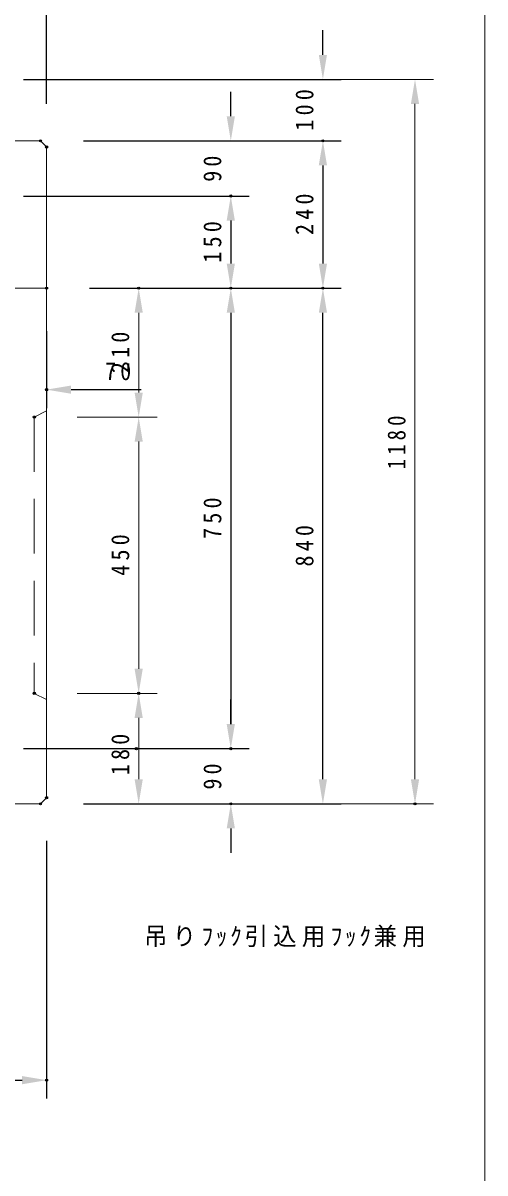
# Model space of a CAD drawing. Units: millimetres, scale not verified. Extents: x -4060 to 4060, y -2828 to 2828.
# Drawn here: x 3308 to 4060, y 0 to 1873 of the extents above; entities that cross this region are included whole.
import ezdxf

# ---------------------------------------------------------------- set-up
doc = ezdxf.new("R2010")
doc.units = ezdxf.units.MM
doc.header["$LTSCALE"] = 7
doc.header["$PDMODE"] = 32
doc.header["$PDSIZE"] = 3.5
doc.linetypes.add('USER1', pattern=[19.05, 12.7, -6.35])
doc.layers.add('0-2_DIM', color=7, linetype='Continuous')
doc.layers.add('0-8_Defpoints', color=7, linetype='Continuous')
for name, color, linetype, lineweight in [('0-5_TXT', 7, 'Continuous', 18), ('0-7_LAYER', 7, 'Continuous', 18), ('0-A_NO', 7, 'Continuous', 18), ('0-B_NO2', 7, 'USER1', 18)]:
    doc.layers.add(name, color=color, linetype=linetype, lineweight=lineweight)
doc.styles.add('ＭＳ ゴシック', font='')
doc.styles.get('ＭＳ ゴシック').set_extended_font_data('MS Gothic')

# ---------------------------------------------------------------- blocks, each defined once
blk = doc.blocks.new('D39')
at = {"layer": '0-2_DIM'}
for p, q in [((7365.994, 4228.714), (7365.994, 4103.438)), ((7435.994, 4228.714), (7435.994, 4103.438)), ((7325.994, 4133.438), (7285.994, 4133.438)), ((7475.994, 4133.438), (7590.025, 4133.438))]:
    blk.add_line(p, q, dxfattribs=at)
for points in [[(7325.994, 4140.105), (7325.994, 4126.771), (7365.994, 4133.438)], [(7475.994, 4140.105), (7475.994, 4126.771), (7435.994, 4133.438)]]:
    blk.add_solid(points, dxfattribs=at)
at = {"layer": '0-8_Defpoints'}
for p in [(7365.994, 4298.714), (7435.994, 4298.714), (7435.994, 4133.438)]:
    blk.add_point(p, dxfattribs=at)
at = {"layer": '0-2_DIM', "insert": (7531.31, 4148.438), "char_height": 29.33, "attachment_point": 7, "style": 'ＭＳ ゴシック'}
blk.add_mtext('\\T1.37;\\W0.9;70', dxfattribs=at)
blk = doc.blocks.new('D41')
at = {"layer": '0-2_DIM'}
for p, q in [((6380.994, 3398.714), (6380.994, 2978.714)), ((7435.994, 3398.714), (7435.994, 2978.714)), ((6420.994, 3008.714), (7395.994, 3008.714))]:
    blk.add_line(p, q, dxfattribs=at)
for points in [[(6420.994, 3015.381), (6420.994, 3002.048), (6380.994, 3008.714)], [(7395.994, 3015.381), (7395.994, 3002.048), (7435.994, 3008.714)]]:
    blk.add_solid(points, dxfattribs=at)
at = {"layer": '0-8_Defpoints'}
for p in [(6380.994, 3468.714), (7435.994, 3468.714), (7435.994, 3008.714)]:
    blk.add_point(p, dxfattribs=at)
at = {"layer": '0-2_DIM', "insert": (6863.394, 3023.714), "char_height": 29.33, "attachment_point": 7, "style": 'ＭＳ ゴシック'}
blk.add_mtext('\\T1.39;\\W0.85;1055', dxfattribs=at)
blk = doc.blocks.new('D44')
at = {"layer": '0-8_Defpoints'}
for p in [(7415.994, 3638.714), (7585.994, 3638.714), (7425.994, 3458.714)]:
    blk.add_point(p, dxfattribs=at)
at = {"layer": '0-A_NO'}
for p, q in [((7485.994, 3638.714), (7615.994, 3638.714)), ((7585.994, 3498.714), (7585.994, 3598.714)), ((7495.994, 3458.714), (7615.994, 3458.714))]:
    blk.add_line(p, q, dxfattribs=at)
for points in [[(7579.327, 3598.714), (7592.66, 3598.714), (7585.994, 3638.714)], [(7579.327, 3498.714), (7592.66, 3498.714), (7585.994, 3458.714)]]:
    blk.add_solid(points, dxfattribs=at)
at = {"layer": '0-A_NO', "insert": (7570.994, 3505.415), "char_height": 29.33, "attachment_point": 7, "rotation": 90, "style": 'ＭＳ ゴシック'}
blk.add_mtext('\\T1.38;\\W0.9;180', dxfattribs=at)
blk = doc.blocks.new('D45')
at = {"layer": '0-2_DIM'}
for p, q in [((7505.994, 4298.714), (7915.994, 4298.714)), ((7885.994, 3498.714), (7885.994, 4258.714)), ((7495.994, 3458.714), (7915.994, 3458.714))]:
    blk.add_line(p, q, dxfattribs=at)
for points in [[(7879.327, 4258.714), (7892.66, 4258.714), (7885.994, 4298.714)], [(7879.327, 3498.714), (7892.66, 3498.714), (7885.994, 3458.714)]]:
    blk.add_solid(points, dxfattribs=at)
at = {"layer": '0-8_Defpoints'}
for p in [(7435.994, 4298.714), (7885.994, 4298.714), (7425.994, 3458.714)]:
    blk.add_point(p, dxfattribs=at)
at = {"layer": '0-2_DIM', "insert": (7870.994, 3845.314), "char_height": 29.33, "attachment_point": 7, "rotation": 90, "style": 'ＭＳ ゴシック'}
blk.add_mtext('\\T1.38;\\W0.9;840', dxfattribs=at)
blk = doc.blocks.new('D46')
at = {"layer": '0-2_DIM'}
for p, q in [((7735.994, 3588.714), (7735.994, 3628.714)), ((7652.244, 3548.714), (7765.994, 3548.714)), ((7495.994, 3458.714), (7765.994, 3458.714)), ((7735.994, 3418.714), (7735.994, 3378.714))]:
    blk.add_line(p, q, dxfattribs=at)
for points in [[(7729.327, 3588.714), (7742.66, 3588.714), (7735.994, 3548.714)], [(7729.327, 3418.714), (7742.66, 3418.714), (7735.994, 3458.714)]]:
    blk.add_solid(points, dxfattribs=at)
at = {"layer": '0-8_Defpoints'}
for p in [(7582.244, 3548.714), (7425.994, 3458.714), (7735.994, 3458.714)]:
    blk.add_point(p, dxfattribs=at)
at = {"layer": '0-2_DIM', "insert": (7720.994, 3482.014), "char_height": 29.33, "attachment_point": 7, "rotation": 90, "style": 'ＭＳ ゴシック'}
blk.add_mtext('\\T1.37;\\W0.9;90', dxfattribs=at)
blk = doc.blocks.new('D47')
at = {"layer": '0-2_DIM'}
for p, q in [((7505.994, 4298.714), (7765.994, 4298.714)), ((7735.994, 4258.714), (7735.994, 3588.714)), ((7398.494, 3548.714), (7765.994, 3548.714))]:
    blk.add_line(p, q, dxfattribs=at)
for points in [[(7729.327, 4258.714), (7742.66, 4258.714), (7735.994, 4298.714)], [(7729.327, 3588.714), (7742.66, 3588.714), (7735.994, 3548.714)]]:
    blk.add_solid(points, dxfattribs=at)
at = {"layer": '0-8_Defpoints'}
for p in [(7435.994, 4298.714), (7328.494, 3548.714), (7735.994, 3548.714)]:
    blk.add_point(p, dxfattribs=at)
at = {"layer": '0-2_DIM', "insert": (7720.994, 3890.314), "char_height": 29.33, "attachment_point": 7, "rotation": 90, "style": 'ＭＳ ゴシック'}
blk.add_mtext('\\T1.38;\\W0.9;750', dxfattribs=at)
blk = doc.blocks.new('D48')
at = {"layer": '0-8_Defpoints'}
for p in [(7415.994, 4088.714), (7415.994, 3638.714), (7585.994, 3638.714)]:
    blk.add_point(p, dxfattribs=at)
at = {"layer": '0-A_NO'}
for p, q in [((7485.994, 4088.714), (7615.994, 4088.714)), ((7585.994, 4048.714), (7585.994, 3678.714)), ((7485.994, 3638.714), (7615.994, 3638.714))]:
    blk.add_line(p, q, dxfattribs=at)
for points in [[(7579.327, 4048.714), (7592.66, 4048.714), (7585.994, 4088.714)], [(7579.327, 3678.714), (7592.66, 3678.714), (7585.994, 3638.714)]]:
    blk.add_solid(points, dxfattribs=at)
at = {"layer": '0-A_NO', "insert": (7570.994, 3830.314), "char_height": 29.33, "attachment_point": 7, "rotation": 90, "style": 'ＭＳ ゴシック'}
blk.add_mtext('\\T1.38;\\W0.9;450', dxfattribs=at)
blk = doc.blocks.new('D49')
at = {"layer": '0-8_Defpoints'}
for p in [(7435.994, 4298.714), (7585.994, 4298.714), (7415.994, 4088.714)]:
    blk.add_point(p, dxfattribs=at)
at = {"layer": '0-A_NO'}
for p, q in [((7505.994, 4298.714), (7615.994, 4298.714)), ((7585.994, 4128.714), (7585.994, 4258.714)), ((7485.994, 4088.714), (7615.994, 4088.714))]:
    blk.add_line(p, q, dxfattribs=at)
for points in [[(7579.327, 4258.714), (7592.66, 4258.714), (7585.994, 4298.714)], [(7579.327, 4128.714), (7592.66, 4128.714), (7585.994, 4088.714)]]:
    blk.add_solid(points, dxfattribs=at)
at = {"layer": '0-A_NO', "insert": (7570.99, 4160.314), "char_height": 29.33, "attachment_point": 7, "rotation": 90, "style": 'ＭＳ ゴシック'}
blk.add_mtext('\\T1.38;\\W0.9;210', dxfattribs=at)
blk = doc.blocks.new('D50')
at = {"layer": '0-2_DIM'}
for p, q in [((6380.994, 4598.714), (6380.994, 4968.714)), ((7435.994, 4598.714), (7435.994, 4968.714)), ((7395.994, 4938.714), (6420.994, 4938.714))]:
    blk.add_line(p, q, dxfattribs=at)
for points in [[(6420.994, 4945.381), (6420.994, 4932.048), (6380.994, 4938.714)], [(7395.994, 4945.381), (7395.994, 4932.048), (7435.994, 4938.714)]]:
    blk.add_solid(points, dxfattribs=at)
at = {"layer": '0-8_Defpoints'}
for p in [(6380.994, 4938.714), (6380.994, 4528.714), (7435.994, 4528.714)]:
    blk.add_point(p, dxfattribs=at)
at = {"layer": '0-2_DIM', "insert": (6863.394, 4953.714), "char_height": 29.33, "attachment_point": 7, "style": 'ＭＳ ゴシック'}
blk.add_mtext('\\T1.39;\\W0.85;1055', dxfattribs=at)
blk = doc.blocks.new('D51')
at = {"layer": '0-2_DIM'}
for p, q in [((7885.994, 4678.714), (7885.994, 4718.714)), ((7398.494, 4638.714), (7915.994, 4638.714)), ((7495.994, 4538.714), (7915.994, 4538.714)), ((7885.994, 4498.714), (7885.994, 4458.714))]:
    blk.add_line(p, q, dxfattribs=at)
for points in [[(7879.327, 4678.714), (7892.66, 4678.714), (7885.994, 4638.714)], [(7879.327, 4498.714), (7892.66, 4498.714), (7885.994, 4538.714)]]:
    blk.add_solid(points, dxfattribs=at)
at = {"layer": '0-8_Defpoints'}
for p in [(7328.494, 4638.714), (7425.994, 4538.714), (7885.994, 4538.714)]:
    blk.add_point(p, dxfattribs=at)
at = {"layer": '0-2_DIM', "insert": (7870.994, 4555.314), "char_height": 29.33, "attachment_point": 7, "rotation": 90, "style": 'ＭＳ ゴシック'}
blk.add_mtext('\\T1.38;\\W0.9;100', dxfattribs=at)
blk = doc.blocks.new('D52')
at = {"layer": '0-2_DIM'}
for p, q in [((7495.994, 4538.714), (7915.994, 4538.714)), ((7885.994, 4498.714), (7885.994, 4338.714)), ((7505.994, 4298.714), (7915.994, 4298.714))]:
    blk.add_line(p, q, dxfattribs=at)
for points in [[(7879.327, 4498.714), (7892.66, 4498.714), (7885.994, 4538.714)], [(7879.327, 4338.714), (7892.66, 4338.714), (7885.994, 4298.714)]]:
    blk.add_solid(points, dxfattribs=at)
at = {"layer": '0-8_Defpoints'}
for p in [(7425.994, 4538.714), (7435.994, 4298.714), (7885.994, 4298.714)]:
    blk.add_point(p, dxfattribs=at)
at = {"layer": '0-2_DIM', "insert": (7870.99, 4385.314), "char_height": 29.33, "attachment_point": 7, "rotation": 90, "style": 'ＭＳ ゴシック'}
blk.add_mtext('\\T1.38;\\W0.9;240', dxfattribs=at)
blk = doc.blocks.new('D53')
at = {"layer": '0-2_DIM'}
for p, q in [((7735.994, 4578.714), (7735.994, 4618.714)), ((7495.994, 4538.714), (7765.994, 4538.714)), ((7398.494, 4448.714), (7765.994, 4448.714)), ((7735.994, 4408.714), (7735.994, 4368.714))]:
    blk.add_line(p, q, dxfattribs=at)
for points in [[(7729.327, 4578.714), (7742.66, 4578.714), (7735.994, 4538.714)], [(7729.327, 4408.714), (7742.66, 4408.714), (7735.994, 4448.714)]]:
    blk.add_solid(points, dxfattribs=at)
at = {"layer": '0-8_Defpoints'}
for p in [(7425.994, 4538.714), (7328.494, 4448.714), (7735.994, 4448.714)]:
    blk.add_point(p, dxfattribs=at)
at = {"layer": '0-2_DIM', "insert": (7720.994, 4472.014), "char_height": 29.33, "attachment_point": 7, "rotation": 90, "style": 'ＭＳ ゴシック'}
blk.add_mtext('\\T1.37;\\W0.9;90', dxfattribs=at)
blk = doc.blocks.new('D54')
at = {"layer": '0-2_DIM'}
for p, q in [((7398.494, 4448.714), (7765.994, 4448.714)), ((7735.994, 4408.714), (7735.994, 4338.714)), ((7505.994, 4298.714), (7765.994, 4298.714))]:
    blk.add_line(p, q, dxfattribs=at)
for points in [[(7729.327, 4408.714), (7742.66, 4408.714), (7735.994, 4448.714)], [(7729.327, 4338.714), (7742.66, 4338.714), (7735.994, 4298.714)]]:
    blk.add_solid(points, dxfattribs=at)
at = {"layer": '0-8_Defpoints'}
for p in [(7328.494, 4448.714), (7435.994, 4298.714), (7735.994, 4298.714)]:
    blk.add_point(p, dxfattribs=at)
at = {"layer": '0-2_DIM', "insert": (7720.994, 4340.314), "char_height": 29.33, "attachment_point": 7, "rotation": 90, "style": 'ＭＳ ゴシック'}
blk.add_mtext('\\T1.38;\\W0.9;150', dxfattribs=at)
blk = doc.blocks.new('D59')
at = {"layer": '0-5_TXT'}
for p, q in [((7398.494, 4638.714), (8065.994, 4638.714)), ((8035.994, 4598.714), (8035.994, 3498.714)), ((7495.994, 3458.714), (8065.994, 3458.714))]:
    blk.add_line(p, q, dxfattribs=at)
for points in [[(8029.327, 4598.714), (8042.66, 4598.714), (8035.994, 4638.714)], [(8029.327, 3498.714), (8042.66, 3498.714), (8035.994, 3458.714)]]:
    blk.add_solid(points, dxfattribs=at)
at = {"layer": '0-8_Defpoints'}
for p in [(7328.494, 4638.714), (7425.994, 3458.714), (8035.994, 3458.714)]:
    blk.add_point(p, dxfattribs=at)
at = {"layer": '0-5_TXT', "insert": (8020.994, 4003.614), "char_height": 29.33, "attachment_point": 7, "rotation": 90, "style": 'ＭＳ ゴシック'}
blk.add_mtext('\\T1.39;\\W0.85;1180', dxfattribs=at)

msp = doc.modelspace()

# ---------------------------------------------------------------- linework, layer by layer
at = {"layer": '0-7_LAYER'}
for points in [[(-4060, -2827.5), (-4060, 2827.5), (4060, 2827.5), (4060, -2827.5)], [(4060, -2827.5), (-4060, -2827.5), (-4060, 2827.5), (4060, 2827.5)], [(2290.994, 1441.214), (3345.994, 1441.214), (3345.994, 1671.214), (3335.994, 1681.214), (2300.994, 1681.214), (2290.994, 1671.214)], [(2300.994, 601.214), (3335.994, 601.214), (3345.994, 611.214), (3345.994, 1441.214), (2290.994, 1441.214), (2290.994, 611.214)]]:
    msp.add_lwpolyline(points, close=True, dxfattribs=at)
at = {"layer": '0-B_NO2'}
for p, q in [((3345.994, 1241.214), (3325.994, 1231.214)), ((3325.994, 1231.214), (3325.994, 781.214)), ((3325.994, 781.214), (3345.994, 771.214))]:
    msp.add_line(p, q, dxfattribs=at)

# ---------------------------------------------------------------- block references
at = {"layer": '0-2_DIM'}
for name in ['D50', 'D51', 'D53', 'D52', 'D54', 'D39', 'D47', 'D45', 'D46', 'D41']:
    msp.add_blockref(name, (-4090, -2857.5), dxfattribs=at)
at = {"layer": '0-5_TXT'}
msp.add_blockref('D59', (-4090, -2857.5), dxfattribs=at)
at = {"layer": '0-A_NO'}
for name in ['D49', 'D48', 'D44']:
    msp.add_blockref(name, (-4090, -2857.5), dxfattribs=at)

# ---------------------------------------------------------------- texts
at = {"layer": '0-5_TXT', "insert": (3504.687, 367.675), "char_height": 29.33, "attachment_point": 7, "style": 'ＭＳ ゴシック'}
msp.add_mtext('\\T1.23;\\W0.95;吊りﾌｯｸ引込用ﾌｯｸ兼用', dxfattribs=at)

doc.saveas('drawing.dxf')
